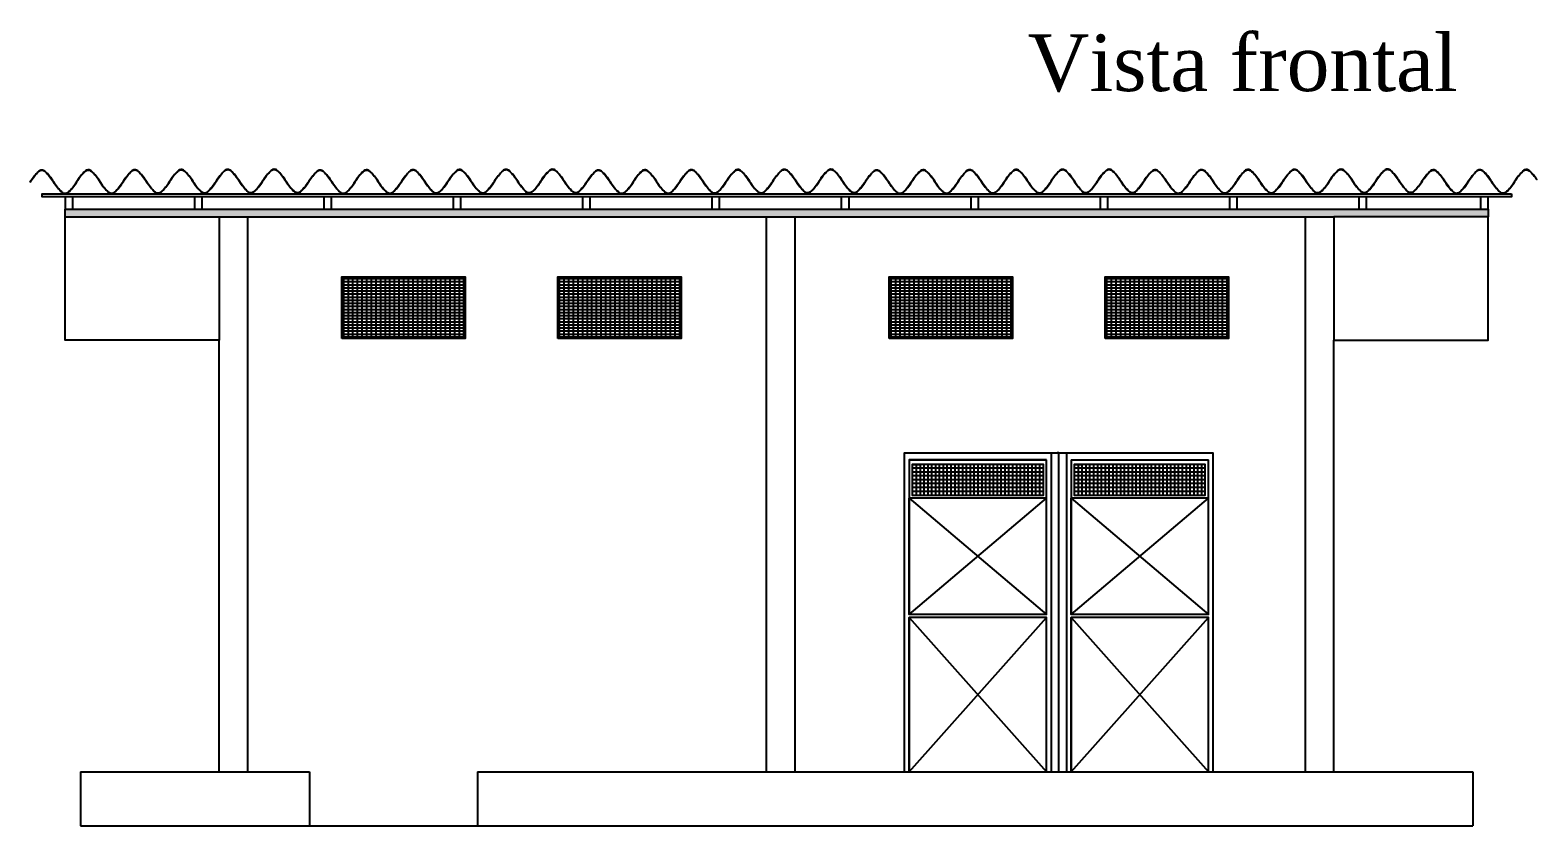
# Model space of a CAD drawing. Extents: x 2368 to 5238, y 905 to 1916.
# Drawn here: x 2582.02 to 2591.76, y 958.36 to 963.51 of the extents above; entities that cross this region are included whole.
import ezdxf

# ---------------------------------------------------------------- set-up
doc = ezdxf.new("R2010")
doc.units = 0
doc.header["$LTSCALE"] = 10
doc.layers.get('0').update_dxf_attribs({"linetype": 'CONTINUOUS'})
doc.styles.add('ROMANS', font='simplex.shx')

msp = doc.modelspace()

# ---------------------------------------------------------------- hatches: boundary and pattern name
h = msp.add_hatch()
h.set_pattern_fill('GOST_GROUND', color=256, scale=0.004983)
h.set_pattern_definition([(45, (2561.175616, 950.452095), (0.07047576, 0), [0.09966777]), (45, (2561.190566, 950.452095), (0.07047576, 0), [0.09966777]), (45, (2561.205516, 950.452095), (0.07047576, 0), [0.09966777])])
h.paths.add_polyline_path([(2591.4459, 962.3482), (2582.2465, 962.3482), (2582.2465, 962.2983), (2583.2432, 962.2983), (2590.4492, 962.2983), (2591.4459, 962.2983)])

# ---------------------------------------------------------------- linework, layer by layer
for p, q in [((2583.2432, 962.2983), (2590.4492, 962.2983)), ((2583.4276, 958.7103), (2583.4276, 962.2983)), ((2586.7814, 958.7103), (2586.7814, 962.2983)), ((2586.9658, 958.7103), (2586.9658, 962.2983)), ((2590.2648, 958.7103), (2590.2648, 962.2983)), ((2583.2432, 958.7103), (2583.2432, 961.501)), ((2590.4492, 958.7103), (2590.4492, 961.501)), ((2588.6203, 960.7734), (2588.6203, 958.7103)), ((2588.72, 960.7735), (2588.72, 958.7103)), ((2588.5704, 960.6733), (2587.7233, 960.6733)), ((2588.5704, 960.6484), (2587.7233, 960.6484)), ((2587.7482, 960.6982), (2587.7482, 960.4989)), ((2587.798, 960.6982), (2587.798, 960.4989)), ((2587.8229, 960.6982), (2587.8229, 960.4989)), ((2587.8479, 960.6982), (2587.8479, 960.4989)), ((2587.8728, 960.6982), (2587.8728, 960.4989)), ((2587.8977, 960.6982), (2587.8977, 960.4989)), ((2587.9226, 960.6982), (2587.9226, 960.4989)), ((2587.9475, 960.6982), (2587.9475, 960.4989)), ((2587.9724, 960.6982), (2587.9724, 960.4989)), ((2587.9974, 960.6982), (2587.9974, 960.4989)), ((2588.0223, 960.6982), (2588.0223, 960.4989)), ((2588.0472, 960.6982), (2588.0472, 960.4989)), ((2588.0721, 960.6982), (2588.0721, 960.4989)), ((2588.097, 960.6982), (2588.097, 960.4989)), ((2588.1219, 960.6982), (2588.1219, 960.4989)), ((2588.1469, 960.6982), (2588.1469, 960.4989)), ((2588.1718, 960.6982), (2588.1718, 960.4989)), ((2588.1967, 960.6982), (2588.1967, 960.4989)), ((2588.2216, 960.6982), (2588.2216, 960.4989)), ((2588.2465, 960.6982), (2588.2465, 960.4989)), ((2588.2714, 960.6982), (2588.2714, 960.4989)), ((2588.2964, 960.6982), (2588.2964, 960.4989)), ((2588.3213, 960.6982), (2588.3213, 960.4989)), ((2588.3462, 960.6982), (2588.3462, 960.4989)), ((2588.3711, 960.6982), (2588.3711, 960.4989)), ((2588.396, 960.6982), (2588.396, 960.4989)), ((2588.4209, 960.6982), (2588.4209, 960.4989)), ((2588.4459, 960.6982), (2588.4459, 960.4989)), ((2588.4708, 960.6982), (2588.4708, 960.4989)), ((2588.4957, 960.6982), (2588.4957, 960.4989)), ((2588.5206, 960.6982), (2588.5206, 960.4989)), ((2588.5455, 960.6982), (2588.5455, 960.4989)), ((2588.5904, 959.7286), (2588.5904, 960.7275)), ((2588.6203, 960.7238), (2588.6203, 960.7236)), ((2588.7501, 960.7273), (2589.6372, 960.7276)), ((2589.6172, 960.6734), (2588.7701, 960.6734)), ((2589.6172, 960.6485), (2588.7701, 960.6485)), ((2588.795, 960.6984), (2588.795, 960.499)), ((2588.8448, 960.6984), (2588.8448, 960.499)), ((2588.8697, 960.6984), (2588.8697, 960.499)), ((2588.8947, 960.6984), (2588.8947, 960.499)), ((2588.9196, 960.6984), (2588.9196, 960.499)), ((2588.9445, 960.6984), (2588.9445, 960.499)), ((2588.9694, 960.6984), (2588.9694, 960.499)), ((2588.9943, 960.6984), (2588.9943, 960.499)), ((2589.0192, 960.6984), (2589.0192, 960.499)), ((2589.0442, 960.6984), (2589.0442, 960.499)), ((2589.0691, 960.6984), (2589.0691, 960.499)), ((2589.094, 960.6984), (2589.094, 960.499)), ((2589.1189, 960.6984), (2589.1189, 960.499)), ((2589.1438, 960.6984), (2589.1438, 960.499)), ((2589.1687, 960.6984), (2589.1687, 960.499)), ((2589.1937, 960.6984), (2589.1937, 960.499)), ((2589.2186, 960.6984), (2589.2186, 960.499)), ((2589.2435, 960.6984), (2589.2435, 960.499)), ((2589.2684, 960.6984), (2589.2684, 960.499)), ((2589.2933, 960.6984), (2589.2933, 960.499)), ((2589.3182, 960.6984), (2589.3182, 960.499)), ((2589.3432, 960.6984), (2589.3432, 960.499)), ((2589.3681, 960.6984), (2589.3681, 960.499)), ((2589.393, 960.6984), (2589.393, 960.499)), ((2589.4179, 960.6984), (2589.4179, 960.499)), ((2589.4428, 960.6984), (2589.4428, 960.499)), ((2589.4677, 960.6984), (2589.4677, 960.499)), ((2589.4927, 960.6984), (2589.4927, 960.499)), ((2589.5176, 960.6984), (2589.5176, 960.499)), ((2589.5425, 960.6984), (2589.5425, 960.499)), ((2589.5674, 960.6984), (2589.5674, 960.499)), ((2589.5923, 960.6984), (2589.5923, 960.499)), ((2589.6372, 959.7288), (2589.6372, 960.7276)), ((2588.5704, 960.6234), (2587.7233, 960.6234)), ((2588.5704, 960.5985), (2587.7233, 960.5985)), ((2588.5704, 960.5736), (2587.7233, 960.5736)), ((2588.5704, 960.5487), (2587.7233, 960.5487)), ((2589.6172, 960.6236), (2588.7701, 960.6236)), ((2589.6172, 960.5987), (2588.7701, 960.5987)), ((2589.6172, 960.5738), (2588.7701, 960.5738)), ((2589.6172, 960.5489), (2588.7701, 960.5489)), ((2588.5704, 960.5238), (2587.7233, 960.5238)), ((2589.6172, 960.5239), (2588.7701, 960.5239)), ((2582.3462, 958.7103), (2583.8263, 958.7103)), ((2582.3462, 958.7103), (2582.3462, 958.3615)), ((2584.9126, 958.7103), (2591.3462, 958.7103)), ((2591.3462, 958.7103), (2591.3462, 958.3615)), ((2582.3462, 958.3615), (2583.8263, 958.3615)), ((2584.9126, 958.3615), (2591.3462, 958.3615))]:
    msp.add_line(p, q)
at = {"color": 7}
for p, q in [((2584.0455, 961.8997), (2584.0356, 961.9096)), ((2584.8229, 961.8997), (2584.8329, 961.9096)), ((2585.4409, 961.8997), (2585.4309, 961.9096)), ((2586.2183, 961.8997), (2586.2283, 961.9096)), ((2587.5837, 961.8997), (2587.5738, 961.9096)), ((2588.3611, 961.8997), (2588.3711, 961.9096)), ((2588.9791, 961.8997), (2588.9691, 961.9096)), ((2589.7565, 961.8997), (2589.7665, 961.9096)), ((2584.0455, 961.8997), (2584.0455, 961.5209)), ((2584.0455, 961.8997), (2584.0455, 961.5209)), ((2584.0455, 961.8997), (2584.0455, 961.5209)), ((2584.0455, 961.8997), (2584.0455, 961.5209)), ((2584.0455, 961.8797), (2584.8229, 961.8797)), ((2584.0455, 961.8598), (2584.8229, 961.8598)), ((2584.0455, 961.8399), (2584.8229, 961.8399)), ((2584.0455, 961.8199), (2584.8229, 961.8199)), ((2584.0754, 961.8997), (2584.0754, 961.5209)), ((2584.1053, 961.8997), (2584.1053, 961.5209)), ((2584.1352, 961.8997), (2584.1352, 961.5209)), ((2584.1651, 961.8997), (2584.1651, 961.5209)), ((2584.195, 961.8997), (2584.195, 961.5209)), ((2584.2249, 961.8997), (2584.2249, 961.5209)), ((2584.2548, 961.8997), (2584.2548, 961.5209)), ((2584.2847, 961.8997), (2584.2847, 961.5209)), ((2584.3146, 961.8997), (2584.3146, 961.5209)), ((2584.3445, 961.8997), (2584.3445, 961.5209)), ((2584.3744, 961.8997), (2584.3744, 961.5209)), ((2584.4043, 961.8997), (2584.4043, 961.5209)), ((2584.4342, 961.8997), (2584.4342, 961.5209)), ((2584.4641, 961.8997), (2584.4641, 961.5209)), ((2584.494, 961.8997), (2584.494, 961.5209)), ((2584.5239, 961.8997), (2584.5239, 961.5209)), ((2584.5538, 961.8997), (2584.5538, 961.5209)), ((2584.5837, 961.8997), (2584.5837, 961.5209)), ((2584.6136, 961.8997), (2584.6136, 961.5209)), ((2584.6435, 961.8997), (2584.6435, 961.5209)), ((2584.6734, 961.8997), (2584.6734, 961.5209)), ((2584.7033, 961.8997), (2584.7033, 961.5209)), ((2584.7332, 961.8997), (2584.7332, 961.5209)), ((2584.7631, 961.8997), (2584.7631, 961.5209)), ((2584.793, 961.8997), (2584.793, 961.5209)), ((2585.4409, 961.8997), (2585.4409, 961.5209)), ((2585.4409, 961.8997), (2585.4409, 961.5209)), ((2585.4409, 961.8997), (2585.4409, 961.5209)), ((2585.4409, 961.8997), (2585.4409, 961.5209)), ((2585.4409, 961.8797), (2586.2183, 961.8797)), ((2585.4409, 961.8598), (2586.2183, 961.8598)), ((2585.4409, 961.8399), (2586.2183, 961.8399)), ((2585.4409, 961.8199), (2586.2183, 961.8199)), ((2585.4708, 961.8997), (2585.4708, 961.5209)), ((2585.5007, 961.8997), (2585.5007, 961.5209)), ((2585.5306, 961.8997), (2585.5306, 961.5209)), ((2585.5605, 961.8997), (2585.5605, 961.5209)), ((2585.5904, 961.8997), (2585.5904, 961.5209)), ((2585.6203, 961.8997), (2585.6203, 961.5209)), ((2585.6502, 961.8997), (2585.6502, 961.5209)), ((2585.6801, 961.8997), (2585.6801, 961.5209)), ((2585.71, 961.8997), (2585.71, 961.5209)), ((2585.7399, 961.8997), (2585.7399, 961.5209)), ((2585.7698, 961.8997), (2585.7698, 961.5209)), ((2585.7997, 961.8997), (2585.7997, 961.5209)), ((2585.8296, 961.8997), (2585.8296, 961.5209)), ((2585.8595, 961.8997), (2585.8595, 961.5209)), ((2585.8894, 961.8997), (2585.8894, 961.5209)), ((2585.9193, 961.8997), (2585.9193, 961.5209)), ((2585.9492, 961.8997), (2585.9492, 961.5209)), ((2585.9791, 961.8997), (2585.9791, 961.5209)), ((2586.009, 961.8997), (2586.009, 961.5209)), ((2586.0389, 961.8997), (2586.0389, 961.5209)), ((2586.0688, 961.8997), (2586.0688, 961.5209)), ((2586.0987, 961.8997), (2586.0987, 961.5209)), ((2586.1286, 961.8997), (2586.1286, 961.5209)), ((2586.1585, 961.8997), (2586.1585, 961.5209)), ((2586.1884, 961.8997), (2586.1884, 961.5209)), ((2587.5837, 961.8997), (2587.5837, 961.5209)), ((2587.5837, 961.8997), (2587.5837, 961.5209)), ((2587.5837, 961.8997), (2587.5837, 961.5209)), ((2587.5837, 961.8997), (2587.5837, 961.5209)), ((2587.5837, 961.8797), (2588.3611, 961.8797)), ((2587.5837, 961.8598), (2588.3611, 961.8598)), ((2587.5837, 961.8399), (2588.3611, 961.8399)), ((2587.5837, 961.8199), (2588.3611, 961.8199)), ((2587.6136, 961.8997), (2587.6136, 961.5209)), ((2587.6435, 961.8997), (2587.6435, 961.5209)), ((2587.6734, 961.8997), (2587.6734, 961.5209)), ((2587.7033, 961.8997), (2587.7033, 961.5209)), ((2587.7332, 961.8997), (2587.7332, 961.5209)), ((2587.7631, 961.8997), (2587.7631, 961.5209)), ((2587.793, 961.8997), (2587.793, 961.5209)), ((2587.8229, 961.8997), (2587.8229, 961.5209)), ((2587.8528, 961.8997), (2587.8528, 961.5209)), ((2587.8827, 961.8997), (2587.8827, 961.5209)), ((2587.9126, 961.8997), (2587.9126, 961.5209)), ((2587.9425, 961.8997), (2587.9425, 961.5209)), ((2587.9724, 961.8997), (2587.9724, 961.5209)), ((2588.0023, 961.8997), (2588.0023, 961.5209)), ((2588.0322, 961.8997), (2588.0322, 961.5209)), ((2588.0621, 961.8997), (2588.0621, 961.5209)), ((2588.092, 961.8997), (2588.092, 961.5209)), ((2588.1219, 961.8997), (2588.1219, 961.5209)), ((2588.1518, 961.8997), (2588.1518, 961.5209)), ((2588.1817, 961.8997), (2588.1817, 961.5209)), ((2588.2116, 961.8997), (2588.2116, 961.5209)), ((2588.2415, 961.8997), (2588.2415, 961.5209)), ((2588.2714, 961.8997), (2588.2714, 961.5209)), ((2588.3013, 961.8997), (2588.3013, 961.5209)), ((2588.3312, 961.8997), (2588.3312, 961.5209)), ((2588.9791, 961.8997), (2588.9791, 961.5209)), ((2588.9791, 961.8997), (2588.9791, 961.5209)), ((2588.9791, 961.8997), (2588.9791, 961.5209)), ((2588.9791, 961.8997), (2588.9791, 961.5209)), ((2588.9791, 961.8797), (2589.7565, 961.8797)), ((2588.9791, 961.8598), (2589.7565, 961.8598)), ((2588.9791, 961.8399), (2589.7565, 961.8399)), ((2588.9791, 961.8199), (2589.7565, 961.8199)), ((2589.009, 961.8997), (2589.009, 961.5209)), ((2589.0389, 961.8997), (2589.0389, 961.5209)), ((2589.0688, 961.8997), (2589.0688, 961.5209)), ((2589.0987, 961.8997), (2589.0987, 961.5209)), ((2589.1286, 961.8997), (2589.1286, 961.5209)), ((2589.1585, 961.8997), (2589.1585, 961.5209)), ((2589.1884, 961.8997), (2589.1884, 961.5209)), ((2589.2183, 961.8997), (2589.2183, 961.5209)), ((2589.2482, 961.8997), (2589.2482, 961.5209)), ((2589.2781, 961.8997), (2589.2781, 961.5209)), ((2589.308, 961.8997), (2589.308, 961.5209)), ((2589.3379, 961.8997), (2589.3379, 961.5209)), ((2589.3678, 961.8997), (2589.3678, 961.5209)), ((2589.3977, 961.8997), (2589.3977, 961.5209)), ((2589.4276, 961.8997), (2589.4276, 961.5209)), ((2589.4575, 961.8997), (2589.4575, 961.5209)), ((2589.4874, 961.8997), (2589.4874, 961.5209)), ((2589.5173, 961.8997), (2589.5173, 961.5209)), ((2589.5472, 961.8997), (2589.5472, 961.5209)), ((2589.5771, 961.8997), (2589.5771, 961.5209)), ((2589.607, 961.8997), (2589.607, 961.5209)), ((2589.6369, 961.8997), (2589.6369, 961.5209)), ((2589.6668, 961.8997), (2589.6668, 961.5209)), ((2589.6967, 961.8997), (2589.6967, 961.5209)), ((2589.7266, 961.8997), (2589.7266, 961.5209)), ((2584.0455, 961.8), (2584.8229, 961.8)), ((2584.0455, 961.7801), (2584.8229, 961.7801)), ((2584.0455, 961.7601), (2584.8229, 961.7601)), ((2584.0455, 961.7402), (2584.8229, 961.7402)), ((2584.0455, 961.7203), (2584.8229, 961.7203)), ((2585.4409, 961.8), (2586.2183, 961.8)), ((2585.4409, 961.7801), (2586.2183, 961.7801)), ((2585.4409, 961.7601), (2586.2183, 961.7601)), ((2585.4409, 961.7402), (2586.2183, 961.7402)), ((2585.4409, 961.7203), (2586.2183, 961.7203)), ((2587.5837, 961.8), (2588.3611, 961.8)), ((2587.5837, 961.7801), (2588.3611, 961.7801)), ((2587.5837, 961.7601), (2588.3611, 961.7601)), ((2587.5837, 961.7402), (2588.3611, 961.7402)), ((2587.5837, 961.7203), (2588.3611, 961.7203)), ((2588.9791, 961.8), (2589.7565, 961.8)), ((2588.9791, 961.7801), (2589.7565, 961.7801)), ((2588.9791, 961.7601), (2589.7565, 961.7601)), ((2588.9791, 961.7402), (2589.7565, 961.7402)), ((2588.9791, 961.7203), (2589.7565, 961.7203)), ((2584.0455, 961.7003), (2584.8229, 961.7003)), ((2584.0455, 961.6804), (2584.8229, 961.6804)), ((2584.0455, 961.6605), (2584.8229, 961.6605)), ((2584.0455, 961.6405), (2584.8229, 961.6405)), ((2584.0455, 961.6206), (2584.8229, 961.6206)), ((2585.4409, 961.7003), (2586.2183, 961.7003)), ((2585.4409, 961.6804), (2586.2183, 961.6804)), ((2585.4409, 961.6605), (2586.2183, 961.6605)), ((2585.4409, 961.6405), (2586.2183, 961.6405)), ((2585.4409, 961.6206), (2586.2183, 961.6206)), ((2587.5837, 961.7003), (2588.3611, 961.7003)), ((2587.5837, 961.6804), (2588.3611, 961.6804)), ((2587.5837, 961.6605), (2588.3611, 961.6605)), ((2587.5837, 961.6405), (2588.3611, 961.6405)), ((2587.5837, 961.6206), (2588.3611, 961.6206)), ((2588.9791, 961.7003), (2589.7565, 961.7003)), ((2588.9791, 961.6804), (2589.7565, 961.6804)), ((2588.9791, 961.6605), (2589.7565, 961.6605)), ((2588.9791, 961.6405), (2589.7565, 961.6405)), ((2588.9791, 961.6206), (2589.7565, 961.6206)), ((2584.0356, 961.511), (2584.0455, 961.5209)), ((2584.0455, 961.6007), (2584.8229, 961.6007)), ((2584.0455, 961.5807), (2584.8229, 961.5807)), ((2584.0455, 961.5608), (2584.8229, 961.5608)), ((2584.0455, 961.5409), (2584.8229, 961.5409)), ((2584.8229, 961.5209), (2584.8329, 961.511)), ((2585.4309, 961.511), (2585.4409, 961.5209)), ((2585.4409, 961.6007), (2586.2183, 961.6007)), ((2585.4409, 961.5807), (2586.2183, 961.5807)), ((2585.4409, 961.5608), (2586.2183, 961.5608)), ((2585.4409, 961.5409), (2586.2183, 961.5409)), ((2586.2183, 961.5209), (2586.2283, 961.511)), ((2587.5738, 961.511), (2587.5837, 961.5209)), ((2587.5837, 961.6007), (2588.3611, 961.6007)), ((2587.5837, 961.5807), (2588.3611, 961.5807)), ((2587.5837, 961.5608), (2588.3611, 961.5608)), ((2587.5837, 961.5409), (2588.3611, 961.5409)), ((2588.3611, 961.5209), (2588.3711, 961.511)), ((2588.9691, 961.511), (2588.9791, 961.5209)), ((2588.9791, 961.6007), (2589.7565, 961.6007)), ((2588.9791, 961.5807), (2589.7565, 961.5807)), ((2588.9791, 961.5608), (2589.7565, 961.5608)), ((2588.9791, 961.5409), (2589.7565, 961.5409)), ((2589.7565, 961.5209), (2589.7665, 961.511)), ((2583.8263, 958.7103), (2583.8263, 958.3615)), ((2584.9126, 958.7103), (2584.9126, 958.3615)), ((2583.8263, 958.3615), (2584.9126, 958.3615))]:
    msp.add_line(p, q, dxfattribs=at)
msp.add_lwpolyline([(2582.0211, 962.5233, -0.071529), (2582.0768, 962.5922, -0.191513), (2582.0948, 962.5997, -0.190653), (2582.1152, 962.5927, -0.070334), (2582.1713, 962.5238, 0.070334), (2582.2274, 962.4549, 0.190653), (2582.2477, 962.4478, 0.191513), (2582.2658, 962.4554, 0.071529), (2582.3215, 962.5243, -0.071529), (2582.3772, 962.5931, -0.191513), (2582.3952, 962.6007, -0.190653), (2582.4156, 962.5936, -0.070334), (2582.4717, 962.5248, 0.070334), (2582.5278, 962.4559, 0.190653), (2582.5482, 962.4488, 0.191513), (2582.5662, 962.4564, 0.071529), (2582.6219, 962.5253, -0.071529), (2582.6776, 962.5941, -0.191513), (2582.6956, 962.6017, -0.190653), (2582.716, 962.5946, -0.070334), (2582.7721, 962.5258, 0.070334), (2582.8282, 962.4569, 0.190653), (2582.8486, 962.4498, 0.191513), (2582.8666, 962.4574, 0.071529), (2582.9223, 962.5262, -0.071529), (2582.978, 962.5951, -0.191513), (2582.9961, 962.6027, -0.190653), (2583.0164, 962.5956, -0.070334), (2583.0725, 962.5267, 0.070334), (2583.1286, 962.4579, 0.190653), (2583.149, 962.4508, 0.191513), (2583.167, 962.4584, 0.071529), (2583.2227, 962.5272, -0.071529), (2583.2784, 962.5961, -0.191513), (2583.2965, 962.6037, -0.190653), (2583.3168, 962.5966, -0.070334), (2583.3729, 962.5277, 0.070334), (2583.429, 962.4589, 0.190653), (2583.4494, 962.4518, 0.191513), (2583.4674, 962.4593, 0.071529), (2583.5231, 962.5282, -0.071529), (2583.5788, 962.5971, -0.191513), (2583.5969, 962.6047, -0.190653), (2583.6172, 962.5976, -0.070334), (2583.6733, 962.5287, 0.070334), (2583.7294, 962.4598, 0.190653), (2583.7498, 962.4528, 0.191513), (2583.7678, 962.4603, 0.071529), (2583.8235, 962.5292, -0.063822), (2583.8758, 962.5922, -0.191513), (2583.8939, 962.5997, -0.190653), (2583.9142, 962.5927, -0.070334), (2583.9703, 962.5238, 0.070334), (2584.0264, 962.4549, 0.190653), (2584.0468, 962.4478, 0.191513), (2584.0648, 962.4554, 0.071529), (2584.1205, 962.5243, -0.071529), (2584.1762, 962.5931, -0.191513), (2584.1943, 962.6007, -0.190653), (2584.2146, 962.5936, -0.070334), (2584.2707, 962.5248, 0.070334), (2584.3268, 962.4559, 0.190653), (2584.3472, 962.4488, 0.191513), (2584.3652, 962.4564, 0.071529), (2584.4209, 962.5253, -0.071529), (2584.4766, 962.5941, -0.191513), (2584.4947, 962.6017, -0.190653), (2584.515, 962.5946, -0.070334), (2584.5711, 962.5258, 0.070334), (2584.6272, 962.4569, 0.190653), (2584.6476, 962.4498, 0.191513), (2584.6656, 962.4574, 0.071529), (2584.7213, 962.5262, -0.071529), (2584.7771, 962.5951, -0.191513), (2584.7951, 962.6027, -0.190653), (2584.8155, 962.5956, -0.070334), (2584.8715, 962.5267, 0.070334), (2584.9276, 962.4579, 0.190653), (2584.948, 962.4508, 0.191513), (2584.966, 962.4584, 0.071529), (2585.0217, 962.5272, -0.071529), (2585.0775, 962.5961, -0.191513), (2585.0955, 962.6037, -0.190653), (2585.1159, 962.5966, -0.070334), (2585.1719, 962.5277, 0.070334), (2585.228, 962.4589, 0.190653), (2585.2484, 962.4518, 0.191513), (2585.2664, 962.4593, 0.071529), (2585.3222, 962.5282, -0.071529), (2585.3779, 962.5971, -0.191513), (2585.3959, 962.6047, -0.190653), (2585.4163, 962.5976, -0.070334), (2585.4724, 962.5287, 0.070334), (2585.5284, 962.4598, 0.190653), (2585.5488, 962.4528, 0.191513), (2585.5668, 962.4603, 0.066977), (2585.6196, 962.5244, -0.064302), (2585.6754, 962.5922, -0.191513), (2585.6934, 962.5997, -0.190653), (2585.7137, 962.5927, -0.070334), (2585.7698, 962.5238, 0.070334), (2585.8259, 962.4549, 0.190653), (2585.8463, 962.4478, 0.191513), (2585.8643, 962.4554, 0.071529), (2585.92, 962.5243, -0.071529), (2585.9758, 962.5931, -0.191513), (2585.9938, 962.6007, -0.190653), (2586.0142, 962.5936, -0.070334), (2586.0702, 962.5248, 0.070334), (2586.1263, 962.4559, 0.190653), (2586.1467, 962.4488, 0.191513), (2586.1647, 962.4564, 0.071529), (2586.2204, 962.5253, -0.071529), (2586.2762, 962.5941, -0.191513), (2586.2942, 962.6017, -0.190653), (2586.3146, 962.5946, -0.070334), (2586.3707, 962.5258, 0.070334), (2586.4267, 962.4569, 0.190653), (2586.4471, 962.4498, 0.191513), (2586.4651, 962.4574, 0.071529), (2586.5209, 962.5262, -0.071529), (2586.5766, 962.5951, -0.191513), (2586.5946, 962.6027, -0.190653), (2586.615, 962.5956, -0.070334), (2586.6711, 962.5267, 0.070334), (2586.7271, 962.4579, 0.190653), (2586.7475, 962.4508, 0.191513), (2586.7655, 962.4584, 0.071529), (2586.8213, 962.5272, -0.071529), (2586.877, 962.5961, -0.191513), (2586.895, 962.6037, -0.190653), (2586.9154, 962.5966, -0.070334), (2586.9715, 962.5277, 0.070334), (2587.0276, 962.4589, 0.190653), (2587.0479, 962.4518, 0.191513), (2587.066, 962.4593, 0.071529), (2587.1217, 962.5282, -0.071529), (2587.1774, 962.5971, -0.191513), (2587.1954, 962.6047, -0.190653), (2587.2158, 962.5976, -0.070334), (2587.2719, 962.5287, 0.070334), (2587.328, 962.4598, 0.190653), (2587.3483, 962.4528, 0.191513), (2587.3664, 962.4603, 0.071529), (2587.4221, 962.5292, -0.063822), (2587.4744, 962.5922, -0.191513), (2587.4924, 962.5997, -0.190653), (2587.5128, 962.5927, -0.070334), (2587.5689, 962.5238, 0.070334), (2587.625, 962.4549, 0.190653), (2587.6453, 962.4478, 0.191513), (2587.6634, 962.4554, 0.071529), (2587.7191, 962.5243, -0.071529), (2587.7748, 962.5931, -0.191513), (2587.7928, 962.6007, -0.190653), (2587.8132, 962.5936, -0.070334), (2587.8693, 962.5248, 0.070334), (2587.9254, 962.4559, 0.190653), (2587.9457, 962.4488, 0.191513), (2587.9638, 962.4564, 0.071529), (2588.0195, 962.5253, -0.071529), (2588.0752, 962.5941, -0.191513), (2588.0932, 962.6017, -0.190653), (2588.1136, 962.5946, -0.070334), (2588.1697, 962.5258, 0.070334), (2588.2258, 962.4569, 0.190653), (2588.2461, 962.4498, 0.191513), (2588.2642, 962.4574, 0.071529), (2588.3199, 962.5262, -0.071529), (2588.3756, 962.5951, -0.191513), (2588.3936, 962.6027, -0.190653), (2588.414, 962.5956, -0.070334), (2588.4701, 962.5267, 0.070334), (2588.5262, 962.4579, 0.190653), (2588.5465, 962.4508, 0.191513), (2588.5646, 962.4584, 0.071529), (2588.6203, 962.5272, -0.071529), (2588.676, 962.5961, -0.191513), (2588.694, 962.6037, -0.190653), (2588.7144, 962.5966, -0.070334), (2588.7705, 962.5277, 0.070334), (2588.8266, 962.4589, 0.190653), (2588.847, 962.4518, 0.191513), (2588.865, 962.4593, 0.071529), (2588.9207, 962.5282, -0.071529), (2588.9764, 962.5971, -0.191513), (2588.9945, 962.6047, -0.190653), (2589.0148, 962.5976, -0.070334), (2589.0709, 962.5287, 0.070334), (2589.127, 962.4598, 0.190653), (2589.1474, 962.4528, 0.191513), (2589.1654, 962.4603, 0.066977), (2589.2182, 962.5244, -0.071529), (2589.2739, 962.5933, -0.191513), (2589.2919, 962.6008, -0.190653), (2589.3123, 962.5937, -0.070334), (2589.3684, 962.5249, 0.070334), (2589.4245, 962.456, 0.190653), (2589.4448, 962.4489, 0.191513), (2589.4629, 962.4565, 0.071529), (2589.5186, 962.5254, -0.071529), (2589.5743, 962.5942, -0.191513), (2589.5923, 962.6018, -0.190653), (2589.6127, 962.5947, -0.070334), (2589.6688, 962.5259, 0.070334), (2589.7249, 962.457, 0.190653), (2589.7452, 962.4499, 0.191513), (2589.7633, 962.4575, 0.071529), (2589.819, 962.5264, -0.071529), (2589.8747, 962.5952, -0.191513), (2589.8927, 962.6028, -0.190653), (2589.9131, 962.5957, -0.070334), (2589.9692, 962.5268, 0.070334), (2590.0253, 962.458, 0.190653), (2590.0457, 962.4509, 0.191513), (2590.0637, 962.4585, 0.071529), (2590.1194, 962.5273, -0.071529), (2590.1751, 962.5962, -0.191513), (2590.1932, 962.6038, -0.190653), (2590.2135, 962.5967, -0.070334), (2590.2696, 962.5278, 0.070334), (2590.3257, 962.459, 0.190653), (2590.3461, 962.4519, 0.191513), (2590.3641, 962.4595, 0.071529), (2590.4198, 962.5283, -0.071529), (2590.4755, 962.5972, -0.191513), (2590.4936, 962.6048, -0.190653), (2590.5139, 962.5977, -0.070334), (2590.57, 962.5288, 0.070334), (2590.6261, 962.4599, 0.190653), (2590.6465, 962.4529, 0.191513), (2590.6645, 962.4604, 0.071529), (2590.7202, 962.5293, -0.071529), (2590.7759, 962.5982, -0.191513), (2590.794, 962.6058, -0.190653), (2590.8143, 962.5987, -0.070334), (2590.8704, 962.5298, 0.070334), (2590.9265, 962.4609, 0.190653), (2590.9469, 962.4539, 0.191513), (2590.9649, 962.4614, 0.071529), (2591.0206, 962.5303, -0.063822), (2591.0729, 962.5933, -0.191513), (2591.091, 962.6008, -0.190653), (2591.1113, 962.5937, -0.070334), (2591.1674, 962.5249, 0.070334), (2591.2235, 962.456, 0.190653), (2591.2439, 962.4489, 0.191513), (2591.2619, 962.4565, 0.071529), (2591.3176, 962.5254, -0.071529), (2591.3733, 962.5942, -0.191513), (2591.3914, 962.6018, -0.190653), (2591.4117, 962.5947, -0.070334), (2591.4678, 962.5259, 0.070334), (2591.5239, 962.457, 0.190653), (2591.5443, 962.4499, 0.191513), (2591.5623, 962.4575, 0.071529), (2591.618, 962.5264, -0.071529), (2591.6737, 962.5952, -0.191513), (2591.6918, 962.6028, -0.190653), (2591.7121, 962.5957, -0.058428), (2591.7602, 962.5395), (2591.761, 962.5401, 0.058442), (2591.7128, 962.5965, 0.190707), (2591.6917, 962.6038, 0.191269), (2591.6731, 962.5959, 0.071518), (2591.6172, 962.5269, -0.07154), (2591.5616, 962.4582, -0.191772), (2591.5442, 962.4509, -0.190598), (2591.5246, 962.4577, -0.07032), (2591.4687, 962.5264, 0.070348), (2591.4124, 962.5955, 0.190707), (2591.3913, 962.6028, 0.191269), (2591.3727, 962.595, 0.071518), (2591.3168, 962.5259, -0.07154), (2591.2612, 962.4572, -0.191772), (2591.2438, 962.4499, -0.190598), (2591.2242, 962.4568, -0.07032), (2591.1683, 962.5254, 0.070348), (2591.112, 962.5945, 0.190707), (2591.0909, 962.6018, 0.19128), (2591.0722, 962.594, 0.063823), (2591.0198, 962.5308, -0.071552), (2590.9642, 962.4621, -0.191772), (2590.9469, 962.4549, -0.190598), (2590.9272, 962.4617, -0.07032), (2590.8713, 962.5303, 0.070348), (2590.815, 962.5994, 0.190707), (2590.7939, 962.6067, 0.191269), (2590.7753, 962.5989, 0.071518), (2590.7194, 962.5298, -0.07154), (2590.6638, 962.4612, -0.191772), (2590.6464, 962.4539, -0.190598), (2590.6268, 962.4607, -0.07032), (2590.5709, 962.5293, 0.070348), (2590.5146, 962.5984, 0.190707), (2590.4935, 962.6058, 0.191269), (2590.4748, 962.5979, 0.071518), (2590.419, 962.5288, -0.07154), (2590.3634, 962.4602, -0.191772), (2590.346, 962.4529, -0.190598), (2590.3264, 962.4597, -0.07032), (2590.2705, 962.5283, 0.070348), (2590.2142, 962.5974, 0.190707), (2590.1931, 962.6048, 0.191269), (2590.1744, 962.5969, 0.071518), (2590.1185, 962.5279, -0.07154), (2590.063, 962.4592, -0.191772), (2590.0456, 962.4519, -0.190598), (2590.026, 962.4587, -0.07032), (2589.9701, 962.5274, 0.070348), (2589.9138, 962.5965, 0.190707), (2589.8927, 962.6038, 0.191269), (2589.874, 962.5959, 0.071518), (2589.8181, 962.5269, -0.07154), (2589.7626, 962.4582, -0.191772), (2589.7452, 962.4509, -0.190598), (2589.7255, 962.4577, -0.07032), (2589.6696, 962.5264, 0.070348), (2589.6134, 962.5955, 0.190707), (2589.5923, 962.6028, 0.191269), (2589.5736, 962.595, 0.071518), (2589.5177, 962.5259, -0.07154), (2589.4622, 962.4572, -0.191772), (2589.4448, 962.4499, -0.190598), (2589.4251, 962.4568, -0.07032), (2589.3692, 962.5254, 0.070348), (2589.313, 962.5945, 0.190707), (2589.2919, 962.6018, 0.191269), (2589.2732, 962.594, 0.07151), (2589.2173, 962.5249, -0.066981), (2589.1647, 962.4611, -0.191772), (2589.1473, 962.4538, -0.190598), (2589.1277, 962.4606, -0.07032), (2589.0718, 962.5292, 0.070348), (2589.0155, 962.5983, 0.190707), (2588.9944, 962.6057, 0.191269), (2588.9757, 962.5978, 0.071518), (2588.9198, 962.5287, -0.07154), (2588.8643, 962.4601, -0.191772), (2588.8469, 962.4528, -0.190598), (2588.8273, 962.4596, -0.07032), (2588.7714, 962.5282, 0.070348), (2588.7151, 962.5973, 0.190707), (2588.694, 962.6047, 0.191269), (2588.6753, 962.5968, 0.071518), (2588.6194, 962.5277, -0.07154), (2588.5639, 962.4591, -0.191772), (2588.5465, 962.4518, -0.190598), (2588.5268, 962.4586, -0.07032), (2588.4709, 962.5273, 0.070348), (2588.4147, 962.5964, 0.190707), (2588.3936, 962.6037, 0.191269), (2588.3749, 962.5958, 0.071518), (2588.319, 962.5268, -0.07154), (2588.2635, 962.4581, -0.191772), (2588.2461, 962.4508, -0.190598), (2588.2264, 962.4576, -0.07032), (2588.1705, 962.5263, 0.070348), (2588.1143, 962.5954, 0.190707), (2588.0932, 962.6027, 0.191269), (2588.0745, 962.5949, 0.071518), (2588.0186, 962.5258, -0.07154), (2587.9631, 962.4571, -0.191772), (2587.9457, 962.4498, -0.190598), (2587.926, 962.4566, -0.07032), (2587.8701, 962.5253, 0.070348), (2587.8138, 962.5944, 0.190707), (2587.7928, 962.6017, 0.191269), (2587.7741, 962.5939, 0.071518), (2587.7182, 962.5248, -0.07154), (2587.6627, 962.4561, -0.191772), (2587.6453, 962.4488, -0.190598), (2587.6256, 962.4557, -0.07032), (2587.5697, 962.5243, 0.070348), (2587.5134, 962.5934, 0.190707), (2587.4924, 962.6007, 0.19128), (2587.4737, 962.5929, 0.063823), (2587.4212, 962.5297, -0.071552), (2587.3657, 962.4611, -0.191772), (2587.3483, 962.4538, -0.190598), (2587.3286, 962.4606, -0.07032), (2587.2727, 962.5292, 0.070348), (2587.2165, 962.5983, 0.190707), (2587.1954, 962.6057, 0.191269), (2587.1767, 962.5978, 0.071518), (2587.1208, 962.5287, -0.07154), (2587.0653, 962.4601, -0.191772), (2587.0479, 962.4528, -0.190598), (2587.0282, 962.4596, -0.07032), (2586.9723, 962.5282, 0.070348), (2586.916, 962.5973, 0.190707), (2586.895, 962.6047, 0.191269), (2586.8763, 962.5968, 0.071518), (2586.8204, 962.5277, -0.07154), (2586.7649, 962.4591, -0.191772), (2586.7475, 962.4518, -0.190598), (2586.7278, 962.4586, -0.07032), (2586.6719, 962.5273, 0.070348), (2586.6156, 962.5964, 0.190707), (2586.5946, 962.6037, 0.191269), (2586.5759, 962.5958, 0.071518), (2586.52, 962.5268, -0.07154), (2586.4644, 962.4581, -0.191772), (2586.4471, 962.4508, -0.190598), (2586.4274, 962.4576, -0.07032), (2586.3715, 962.5263, 0.070348), (2586.3152, 962.5954, 0.190707), (2586.2942, 962.6027, 0.191269), (2586.2755, 962.5949, 0.071518), (2586.2196, 962.5258, -0.07154), (2586.164, 962.4571, -0.191772), (2586.1467, 962.4498, -0.190598), (2586.127, 962.4566, -0.07032), (2586.0711, 962.5253, 0.070348), (2586.0148, 962.5944, 0.190707), (2585.9938, 962.6017, 0.191269), (2585.9751, 962.5939, 0.071518), (2585.9192, 962.5248, -0.07154), (2585.8636, 962.4561, -0.191772), (2585.8463, 962.4488, -0.190598), (2585.8266, 962.4557, -0.07032), (2585.7707, 962.5243, 0.070348), (2585.7144, 962.5934, 0.190707), (2585.6933, 962.6007, 0.1913), (2585.6747, 962.5929, 0.064295), (2585.6188, 962.5249, -0.06699), (2585.5662, 962.4611, -0.191772), (2585.5488, 962.4538, -0.190598), (2585.5291, 962.4606, -0.07032), (2585.4732, 962.5292, 0.070348), (2585.4169, 962.5983, 0.190707), (2585.3959, 962.6057, 0.191269), (2585.3772, 962.5978, 0.071518), (2585.3213, 962.5287, -0.07154), (2585.2657, 962.4601, -0.191772), (2585.2484, 962.4528, -0.190598), (2585.2287, 962.4596, -0.07032), (2585.1728, 962.5282, 0.070348), (2585.1165, 962.5973, 0.190707), (2585.0955, 962.6047, 0.191269), (2585.0768, 962.5968, 0.071518), (2585.0209, 962.5277, -0.07154), (2584.9653, 962.4591, -0.191772), (2584.948, 962.4518, -0.190598), (2584.9283, 962.4586, -0.07032), (2584.8724, 962.5273, 0.070348), (2584.8161, 962.5964, 0.190707), (2584.7951, 962.6037, 0.191269), (2584.7764, 962.5958, 0.071518), (2584.7205, 962.5268, -0.07154), (2584.6649, 962.4581, -0.191772), (2584.6476, 962.4508, -0.190598), (2584.6279, 962.4576, -0.07032), (2584.572, 962.5263, 0.070348), (2584.5157, 962.5954, 0.190707), (2584.4946, 962.6027, 0.191269), (2584.476, 962.5949, 0.071518), (2584.4201, 962.5258, -0.07154), (2584.3645, 962.4571, -0.191772), (2584.3472, 962.4498, -0.190598), (2584.3275, 962.4566, -0.07032), (2584.2716, 962.5253, 0.070348), (2584.2153, 962.5944, 0.190707), (2584.1942, 962.6017, 0.191269), (2584.1756, 962.5939, 0.071518), (2584.1197, 962.5248, -0.07154), (2584.0641, 962.4561, -0.191772), (2584.0467, 962.4488, -0.190598), (2584.0271, 962.4557, -0.07032), (2583.9712, 962.5243, 0.070348), (2583.9149, 962.5934, 0.190707), (2583.8938, 962.6007, 0.19128), (2583.8751, 962.5929, 0.063823), (2583.8227, 962.5297, -0.071552), (2583.7671, 962.4611, -0.191772), (2583.7498, 962.4538, -0.190598), (2583.7301, 962.4606, -0.07032), (2583.6742, 962.5292, 0.070348), (2583.6179, 962.5983, 0.190707), (2583.5968, 962.6057, 0.191269), (2583.5782, 962.5978, 0.071518), (2583.5223, 962.5287, -0.07154), (2583.4667, 962.4601, -0.191772), (2583.4493, 962.4528, -0.190598), (2583.4297, 962.4596, -0.07032), (2583.3738, 962.5282, 0.070348), (2583.3175, 962.5973, 0.190707), (2583.2964, 962.6047, 0.191269), (2583.2777, 962.5968, 0.071518), (2583.2219, 962.5277, -0.07154), (2583.1663, 962.4591, -0.191772), (2583.1489, 962.4518, -0.190598), (2583.1293, 962.4586, -0.07032), (2583.0734, 962.5273, 0.070348), (2583.0171, 962.5964, 0.190707), (2582.996, 962.6037, 0.191269), (2582.9773, 962.5958, 0.071518), (2582.9215, 962.5268, -0.07154), (2582.8659, 962.4581, -0.191772), (2582.8485, 962.4508, -0.190598), (2582.8289, 962.4576, -0.07032), (2582.773, 962.5263, 0.070348), (2582.7167, 962.5954, 0.190707), (2582.6956, 962.6027, 0.191269), (2582.6769, 962.5949, 0.071518), (2582.621, 962.5258, -0.07154), (2582.5655, 962.4571, -0.191772), (2582.5481, 962.4498, -0.190598), (2582.5284, 962.4566, -0.07032), (2582.4725, 962.5253, 0.070348), (2582.4163, 962.5944, 0.190707), (2582.3952, 962.6017, 0.191269), (2582.3765, 962.5939, 0.071518), (2582.3206, 962.5248, -0.07154), (2582.2651, 962.4561, -0.191772), (2582.2477, 962.4488, -0.190598), (2582.228, 962.4557, -0.07032), (2582.1721, 962.5243, 0.070348), (2582.1159, 962.5934, 0.190707), (2582.0948, 962.6007, 0.191269), (2582.0761, 962.5929, 0.071518), (2582.0202, 962.5238)], format="xyb", close=True, dxfattribs=at)
for points in [[(2591.5975, 962.4478), (2591.5975, 962.4279), (2582.097, 962.4279), (2582.097, 962.4478), (2591.448, 962.4478)], [(2584.0356, 961.511), (2584.0356, 961.9096), (2584.8329, 961.9096), (2584.8329, 961.511)], [(2585.4309, 961.511), (2585.4309, 961.9096), (2586.2283, 961.9096), (2586.2283, 961.511)], [(2587.5738, 961.511), (2587.5738, 961.9096), (2588.3711, 961.9096), (2588.3711, 961.511)], [(2588.9691, 961.511), (2588.9691, 961.9096), (2589.7665, 961.9096), (2589.7665, 961.511)], [(2584.0455, 961.5209), (2584.0455, 961.8997), (2584.8229, 961.8997), (2584.8229, 961.5209)], [(2585.4409, 961.5209), (2585.4409, 961.8997), (2586.2183, 961.8997), (2586.2183, 961.5209)], [(2587.5837, 961.5209), (2587.5837, 961.8997), (2588.3611, 961.8997), (2588.3611, 961.5209)], [(2588.9791, 961.5209), (2588.9791, 961.8997), (2589.7565, 961.8997), (2589.7565, 961.5209)]]:
    msp.add_lwpolyline(points, close=True, dxfattribs=at)
for points in [[(2582.2964, 962.3482), (2582.2964, 962.4279), (2582.2465, 962.4279), (2582.2465, 962.3482)], [(2583.1327, 962.3482), (2583.1327, 962.4279), (2583.0828, 962.4279), (2583.0828, 962.3482)], [(2583.969, 962.3482), (2583.969, 962.4279), (2583.9192, 962.4279), (2583.9192, 962.3482)], [(2584.8053, 962.3482), (2584.8053, 962.4279), (2584.7555, 962.4279), (2584.7555, 962.3482)], [(2585.6416, 962.3482), (2585.6416, 962.4279), (2585.5918, 962.4279), (2585.5918, 962.3482)], [(2586.4779, 962.3482), (2586.4779, 962.4279), (2586.4281, 962.4279), (2586.4281, 962.3482)], [(2587.3142, 962.3482), (2587.3142, 962.4279), (2587.2644, 962.4279), (2587.2644, 962.3482)], [(2588.1505, 962.3482), (2588.1505, 962.4279), (2588.1007, 962.4279), (2588.1007, 962.3482)], [(2588.9869, 962.3482), (2588.9869, 962.4279), (2588.937, 962.4279), (2588.937, 962.3482)], [(2589.8232, 962.3482), (2589.8232, 962.4279), (2589.7733, 962.4279), (2589.7733, 962.3482)], [(2590.6595, 962.3482), (2590.6595, 962.4279), (2590.6097, 962.4279), (2590.6097, 962.3482)], [(2591.4459, 962.3482), (2591.4459, 962.4279), (2591.396, 962.4279), (2591.396, 962.3482)], [(2583.2432, 961.501), (2582.2465, 961.501), (2582.2465, 962.2983), (2583.2432, 962.2983)], [(2590.4492, 961.501), (2591.4459, 961.501), (2591.4459, 962.2983), (2590.4492, 962.2983)]]:
    msp.add_lwpolyline(points, close=True)
for points in [[(2582.2465, 962.2983), (2582.2465, 962.3482), (2591.4459, 962.3482), (2591.4459, 962.2983)], [(2587.6734, 958.7103), (2587.6734, 960.7734), (2588.6203, 960.7734), (2589.6668, 960.7734), (2589.6668, 958.7103)], [(2588.6701, 958.7103), (2588.6701, 960.7734), (2588.6602, 960.7734)], [(2588.5904, 960.7273), (2587.7033, 960.7271), (2588.5904, 960.7275)], [(2587.7033, 960.7272), (2587.7033, 959.7286), (2587.7033, 960.4789), (2588.5904, 959.7286), (2587.7033, 959.7286), (2588.5904, 960.4789), (2587.7033, 960.4789)], [(2587.7233, 960.6982), (2587.7233, 960.4989), (2588.5704, 960.4989), (2588.5704, 960.6982), (2587.7233, 960.6982), (2587.7731, 960.6982), (2587.7731, 960.4989)], [(2588.7501, 960.7273), (2588.7501, 959.7288), (2588.7501, 960.4791), (2589.6372, 959.7288), (2588.7501, 959.7288), (2589.6372, 960.4791), (2588.7501, 960.4791)], [(2588.7701, 960.6984), (2588.7701, 960.499), (2589.6172, 960.499), (2589.6172, 960.6984), (2588.7701, 960.6984), (2588.8199, 960.6984), (2588.8199, 960.499)], [(2587.7033, 958.7101), (2587.7033, 959.7087), (2587.7033, 958.7101), (2588.5904, 959.7087), (2587.7033, 959.7087), (2588.5904, 958.7101), (2588.5904, 959.7087)], [(2588.7501, 958.7103), (2588.7501, 959.7088), (2588.7501, 958.7103), (2589.6372, 959.7088), (2588.7501, 959.7088), (2589.6372, 958.7103), (2589.6372, 959.7088)]]:
    msp.add_lwpolyline(points)

# ---------------------------------------------------------------- texts
at = {"insert": (2588.4688, 963.4778), "char_height": 0.366327, "attachment_point": 1, "style": 'ROMANS'}
msp.add_mtext_dynamic_manual_height_columns('{\\fTimes New Roman|b0|i0|c0|p18;Vista frontal}', width=2.779832, gutter_width=0.0337, heights=[0], dxfattribs=at)

doc.saveas('drawing.dxf')
